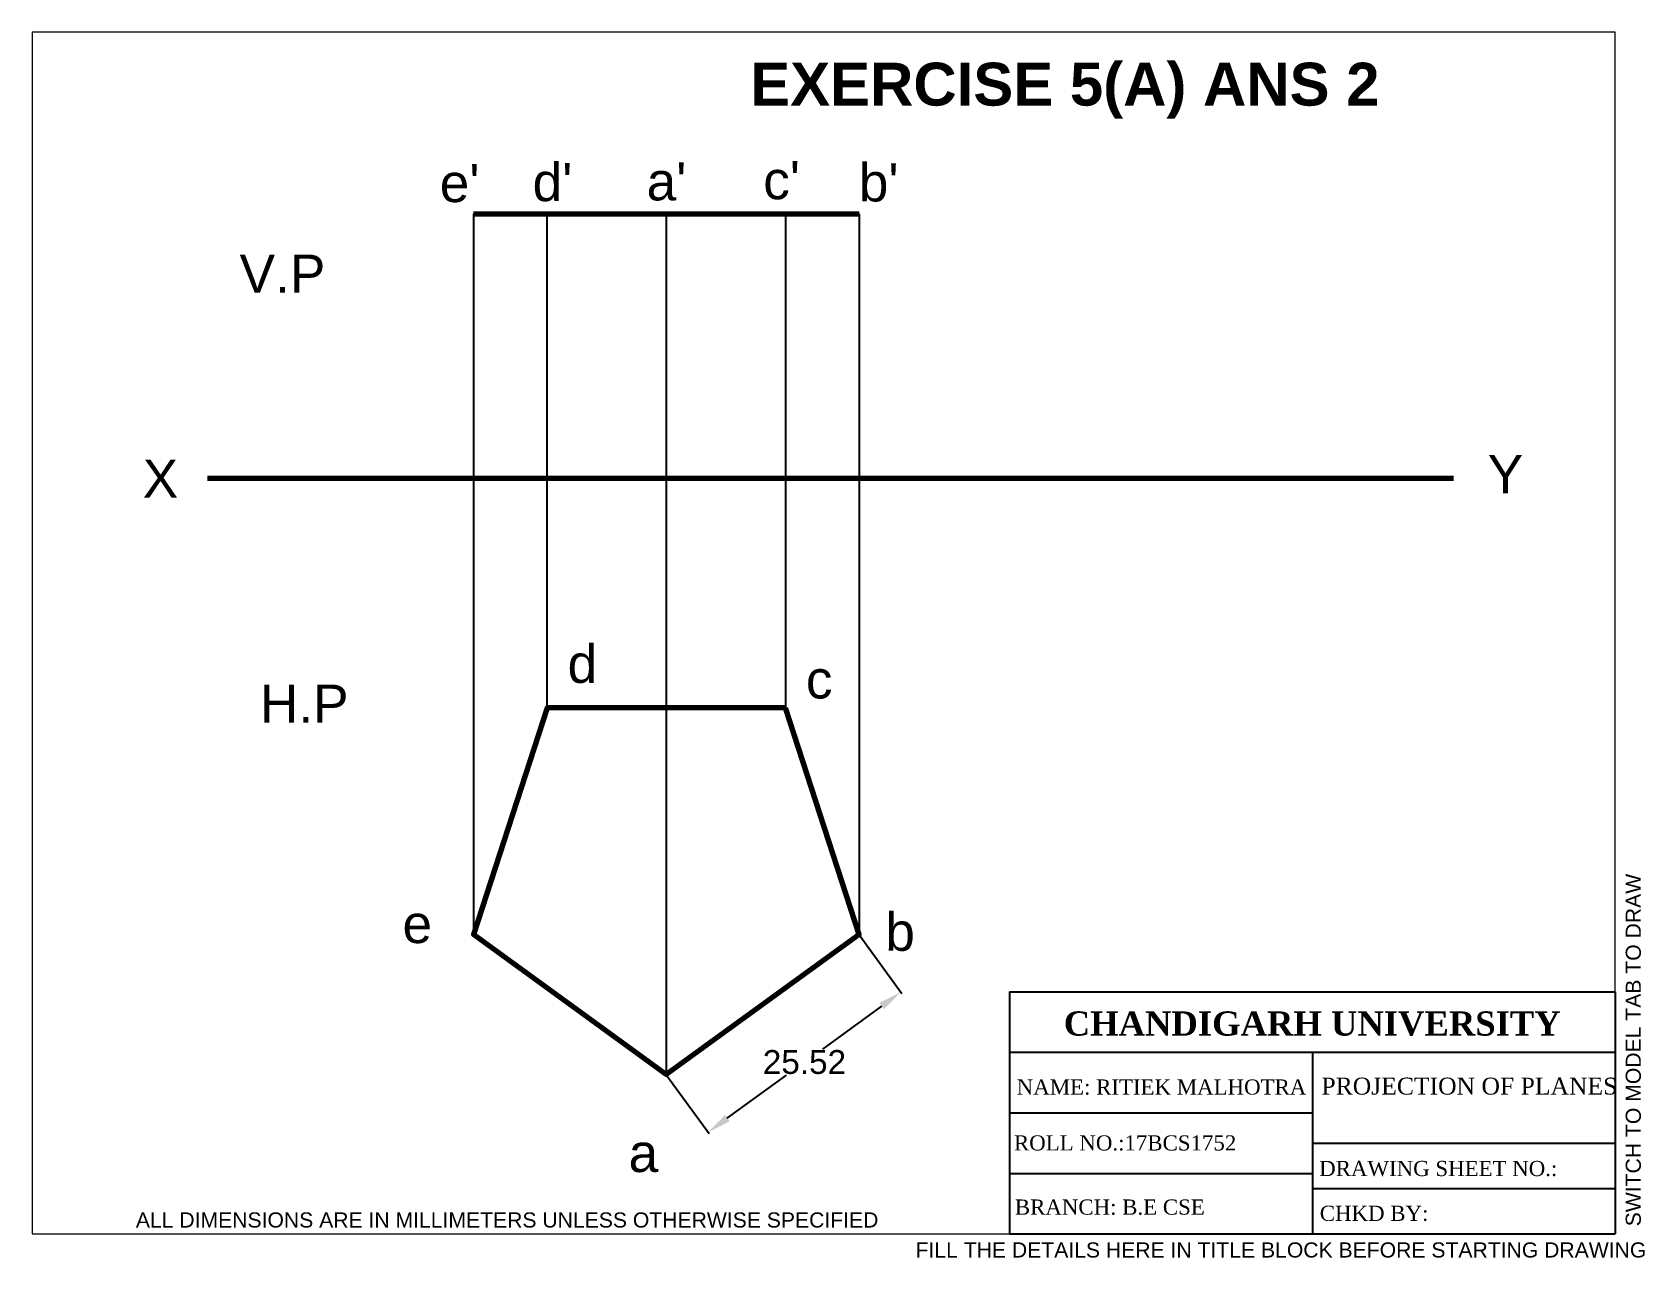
# Paper-space layout 'Layout1' of a CAD drawing. Header units: millimetres. Extents: x 0 to 266, y -4 to 198.
# The model-space entities are those that its viewports show. They can reach past a viewport. Long polylines and large blocks are cut down to what shows.
import ezdxf

# ---------------------------------------------------------------- set-up
doc = ezdxf.new("R2010")
doc.units = ezdxf.units.MM
doc.linetypes.add('ACAD_ISO08W100', pattern=[36, 24, -3, 6, -3])
doc.layers.add('Comments', color=10, linetype='Continuous', lineweight=13, plot=False)
doc.layers.add('thick continuous', color=7, linetype='Continuous', lineweight=30)
doc.styles.get("Standard").update_dxf_attribs({"font": 'arial.ttf'})
doc.dimstyles.get("Standard").update_dxf_attribs({"dimtxt": 2.5, "dimasz": 2.5, "dimexe": 0.18, "dimexo": 0.0625, "dimgap": 0.09, "dimtad": 0, "dimtih": 1, "dimtoh": 1, "dimdec": 1, "dimzin": 0, "dimdsep": 46, "dimtxsty": 'Standard', "dimcen": 0.09, "dimadec": 0, "dimazin": 0, "dimtfac": 1, "dimtdec": 1, "dimtofl": 0, "dimtmove": 0, "dimatfit": 3, "dimfxl": 1, "dimtolj": 1, "dimtzin": 0, "dimarcsym": 0})

# ---------------------------------------------------------------- blocks, each defined once
blk = doc.blocks.new('*D14')
at = {"layer": 'Defpoints', "color": 0}
for p in [(70.62, 78.79), (75, 72.76), (50.39, 64.1)]:
    blk.add_point(p, dxfattribs=at)
at = {"layer": 'thick continuous', "color": 0, "lineweight": -2}
for p, q in [((70.66, 78.74), (75.11, 72.61)), ((72.98, 71.29), (66.77, 66.78)), ((50.43, 64.05), (54.88, 57.92)), ((56.8, 59.53), (63.01, 64.04))]:
    blk.add_line(p, q, dxfattribs=at)
at = {"layer": 'thick continuous', "color": 0}
for points in [[(73.23, 70.95), (72.74, 71.63), (75, 72.76)], [(56.56, 59.87), (57.05, 59.2), (54.78, 58.06)]]:
    blk.add_solid(points, dxfattribs=at)
at = {"layer": 'thick continuous', "color": 0, "lineweight": -3, "insert": (64.89, 65.41), "char_height": 2.5, "attachment_point": 5}
blk.add_mtext('\\A1;25.52', dxfattribs=at)

msp = doc.modelspace()

# ---------------------------------------------------------------- linework, layer by layer
at = {"layer": 'thick continuous', "lineweight": 70}
for p, q in [((30.17, 154.39), (70.62, 154.39)), ((2.28, 126.66), (132.98, 126.66))]:
    msp.add_line(p, q, dxfattribs=at)
at = {"layer": 'thick continuous', "lineweight": -3}
for p, q in [((30.17, 154.39), (30.17, 78.79)), ((37.89, 102.57), (37.89, 154.39)), ((50.39, 154.39), (50.39, 64.1)), ((62.89, 154.39), (62.89, 102.57)), ((70.62, 154.39), (70.62, 78.79))]:
    msp.add_line(p, q, dxfattribs=at)
at = {"layer": 'thick continuous', "lineweight": 70}
msp.add_lwpolyline([(62.89, 102.57), (37.89, 102.57), (30.17, 78.79), (50.39, 64.1), (70.62, 78.79)], close=True, dxfattribs=at)

# ---------------------------------------------------------------- texts
at = {"layer": 'thick continuous', "attachment_point": 1}
for s, width, gutter_width, insert, char_height in [('{\\fArial|b1|i0|c0|p34;EXERCISE 5(A) ANS 2}', 177.3248, 177.32, (59.2, 170.23), 4.5), ("e'", 12.4627, 12.5, (26.63, 159.61), 4), ("d'", 12.4627, 12.5, (36.37, 159.71), 4), ("a'", 12.4627, 12.5, (48.33, 159.79), 4), ("c'", 12.4627, 12.5, (60.56, 159.91), 4), ("b'", 12.4627, 12.5, (70.59, 159.68), 4), ('V.P', 12.4627, 12.5, (5.63, 150.1), 4), ('X', 12.4627, 12.5, (-4.53, 128.61), 4), ('Y', 12.4627, 12.5, (136.56, 129.08), 4), ('d', 12.4627, 12.5, (40.04, 109.19), 4), ('c', 12.4627, 12.5, (65.04, 107.55), 4), ('H.P', 12.4627, 12.5, (7.76, 105), 4), ('b', 12.4627, 12.5, (73.37, 81.09), 4), ('e', 12.4627, 12.5, (22.72, 81.9), 4), ('a', 12.4627, 12.5, (46.44, 57.89), 4)]:
    msp.add_mtext_dynamic_manual_height_columns(s, width=width, gutter_width=gutter_width, heights=[0], dxfattribs=dict(at, insert=insert, char_height=char_height))

# ---------------------------------------------------------------- dimensions: what is measured, and where the dimension line sits
at = {"layer": 'thick continuous', "lineweight": -3}
dim = msp.add_aligned_dim(p1=(50.39, 64.1), p2=(70.62, 78.79), distance=-7.46, text='25.52', dimstyle='Standard', dxfattribs=at)
dim.commit()
dim.dimension.update_dxf_attribs({"geometry": '*D14', "text_midpoint": (64.89, 65.41)})

psp = doc.layouts.get("Layout1")

# ---------------------------------------------------------------- linework, layer by layer
for p, q in [((161.41, 40), (261.41, 40)), ((161.41, 40), (161.41, 0)), ((261.41, 40), (261.41, 0)), ((161.41, 30), (261.41, 30)), ((161.41, 30), (194.27, 30)), ((211.41, 30), (211.41, 0)), ((161.41, 20), (211.41, 20)), ((211.41, 15), (261.41, 15)), ((161.41, 10), (211.41, 10)), ((211.41, 7.5), (261.41, 7.5)), ((161.41, 0), (261.41, 0))]:
    psp.add_line(p, q)

# ---------------------------------------------------------------- texts
at = {"attachment_point": 1}
for s, width, insert, char_height in [('\\pxqc;{\\fTimes New Roman|b1|i0|c0|p18;CHANDIGARH UNIVERSITY}', 80.8177, (170.98, 36.75), 4), ('\\pxqc;{\\fTimes New Roman|b0|i0|c0|p18;PROJECTION OF PLANES}', 46.4985, (214.1, 25.81), 2.8)]:
    psp.add_mtext_dynamic_manual_height_columns(s, width=width, gutter_width=40, heights=[0], dxfattribs=dict(at, insert=insert, char_height=char_height))
at = {"linetype": 'ACAD_ISO08W100', "lineweight": 100, "insert": (162.59, 25.51), "char_height": 2.5, "attachment_point": 1}
psp.add_mtext_dynamic_manual_height_columns('{\\fTimes New Roman|b0|i0|c0|p18;NAME: RITIEK MALHOTRA}', width=50.3381, gutter_width=50.34, heights=[0], dxfattribs=at).dxf.set("width", 45.3199)
at = {"linetype": 'ACAD_ISO08W100', "lineweight": 100, "char_height": 2.5, "attachment_point": 1}
for s, width, gutter_width, insert in [('{\\fTimes New Roman|b0|i0|c0|p18;ROLL NO.:17BCS1752}', 45.3199, 45.32, (162.13, 16.28)), ('{\\fTimes New Roman|b0|i0|c0|p18;DRAWING SHEET NO.:}', 45.3199, 25, (212.54, 12.06)), ('{\\fTimes New Roman|b0|i0|c0|p18;BRANCH: B.E CSE}', 45.3199, 45.32, (162.28, 5.69)), ('{\\fTimes New Roman|b0|i0|c0|p18;CHKD BY: }', 47.9779, 25, (212.64, 4.66))]:
    psp.add_mtext_dynamic_manual_height_columns(s, width=width, gutter_width=gutter_width, heights=[0], dxfattribs=dict(at, insert=insert))
at = {"layer": 'Comments'}
psp.add_text('SWITCH TO MODEL TAB TO DRAW', height=2.5, rotation=90, dxfattribs=at).set_placement((265.66, 1.26))
psp.add_text('FILL THE DETAILS HERE IN TITLE BLOCK BEFORE STARTING DRAWING', height=2.5, dxfattribs=at).set_placement((145.88, -3.89))
at = {"layer": 'thick continuous'}
psp.add_text('ALL DIMENSIONS ARE IN MILLIMETERS UNLESS OTHERWISE SPECIFIED', height=2.5, dxfattribs=at).set_placement((17.11, 1.06))

# ---------------------------------------------------------------- viewports
psp.add_viewport(center=(130.71, 99.21), size=(261.41, 198.4125), view_center_point=(66.91, 110.41), view_height=126.0291, dxfattribs=at)

doc.saveas('drawing.dxf')
